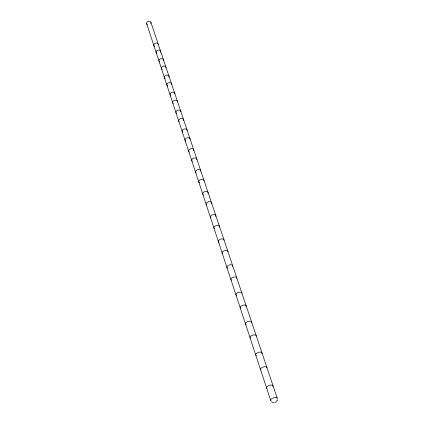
<?xml version="1.0" encoding="UTF-8"?>
<svg xmlns="http://www.w3.org/2000/svg" width="424" height="424" viewBox="0 0 424 424"><rect width="100%" height="100%" fill="white"/><g stroke="black" fill="none" stroke-linecap="round" stroke-linejoin="round"><path stroke-width="0.64" d="M277.142 400.611L277.365 399.678M275.595 402.397L277.111 400.696M256.356 355.492A3.297 1.542 -18.4 0 1 255.752 354.3L256.123 353.738A3.297 1.542 -18.4 0 1 259.552 352.127L260.474 352.079A3.297 1.542 -18.4 0 1 261.926 353.452L261.836 353.632M260.972 370.004A3.344 1.511 -18.4 0 1 260.569 368.917L260.946 368.361A3.344 1.511 -18.4 0 1 264.433 366.739L265.36 366.686A3.344 1.511 -18.4 0 1 266.876 367.841M275.139 402.286L274.794 402.408M273.984 402.8L272.685 402.524L271.519 401.719M150.896 22.371L277.201 398.141M146.688 23.723L270.639 400.256M154.548 46.46A2.284 1.807 -18.4 0 1 155.195 43.338A2.284 1.807 -18.4 0 1 158.311 44.706M146.9 24.147A2.21 1.797 -18.4 0 1 148.644 21.232A2.21 1.797 -18.4 0 1 150.812 23.511M147.324 24.55A2.21 1.797 -18.4 0 1 147.091 24.364M182.543 132.129A2.565 1.797 -18.4 0 1 183.899 129.124A2.565 1.797 -18.4 0 1 187.127 130.364M179.103 121.683A2.528 1.802 -18.4 0 1 180.873 118.545A2.528 1.802 -18.4 0 1 183.465 120.623M196.079 172.859A2.698 1.776 -18.4 0 1 197.399 169.722A2.698 1.776 -18.4 0 1 200.727 171.089M192.273 161.311A2.661 1.781 -18.4 0 1 193.625 158.147A2.661 1.781 -18.4 0 1 196.837 159.657M170.66 95.527A2.443 1.807 -18.4 0 1 171.678 92.358A2.443 1.807 -18.4 0 1 174.762 93.937M167.708 86.146A2.412 1.807 -18.4 0 1 167.257 83.804A2.412 1.807 -18.4 0 1 170.231 82.717A2.412 1.807 -18.4 0 1 171.503 84.758M176.575 113.484A2.502 1.802 -18.4 0 1 177.582 110.32A2.502 1.802 -18.4 0 1 180.799 111.756M173.209 103.467A2.47 1.807 -18.4 0 1 174.397 100.329A2.47 1.807 -18.4 0 1 177.444 101.924M189.311 152.105A2.629 1.786 -18.4 0 1 189.189 149.762A2.629 1.786 -18.4 0 1 192.406 148.718A2.629 1.786 -18.4 0 1 193.636 150.706M185.521 141.007A2.592 1.791 -18.4 0 1 186.83 137.933A2.592 1.791 -18.4 0 1 190.079 139.257M159.62 62.042A2.332 1.807 -18.4 0 1 159.424 59.699A2.332 1.807 -18.4 0 1 162.286 58.777A2.332 1.807 -18.4 0 1 163.463 60.807M156.684 53.313A2.305 1.807 -18.4 0 1 156.657 50.922A2.305 1.807 -18.4 0 1 159.557 50.186A2.305 1.807 -18.4 0 1 160.484 52.343M165.19 78.509A2.39 1.807 -18.4 0 1 164.713 76.203A2.39 1.807 -18.4 0 1 167.607 75.08A2.39 1.807 -18.4 0 1 168.975 77.035M161.73 69.07A2.359 1.807 -18.4 0 1 163.15 66.123A2.359 1.807 -18.4 0 1 165.996 67.697M162.201 69.446A2.359 1.807 -18.4 0 1 162.026 69.335M203.303 194.78A2.772 1.76 -18.4 0 1 204.956 191.553A2.772 1.76 -18.4 0 1 207.951 193.36M199.063 182.421A2.73 1.77 -18.4 0 1 200.844 179.405A2.73 1.77 -18.4 0 1 203.997 180.825M199.481 182.723A2.73 1.77 -18.4 0 1 199.211 182.553M210.924 217.899A2.846 1.738 -18.4 0 1 212.652 214.677A2.846 1.738 -18.4 0 1 215.699 216.436M206.695 205.062A2.804 1.749 -18.4 0 1 206.811 202.72A2.804 1.749 -18.4 0 1 210.272 201.718A2.804 1.749 -18.4 0 1 211.348 203.721M218.97 242.321A2.926 1.712 -18.4 0 1 220.353 239.263A2.926 1.712 -18.4 0 1 224.042 240.233M214.337 228.637A2.883 1.728 -18.4 0 1 216.267 225.536A2.883 1.728 -18.4 0 1 219.42 227.079M250.34 338.114A3.238 1.574 -18.4 0 1 252.508 335.241A3.238 1.574 -18.4 0 1 256.234 336.031M246.174 324.609A3.196 1.595 -18.4 0 1 247.711 321.604A3.196 1.595 -18.4 0 1 251.623 322.431M240.583 308.306A3.143 1.622 -18.4 0 1 242.798 305.264A3.143 1.622 -18.4 0 1 246.116 306.589M227.487 268.148A3.01 1.68 -18.4 0 1 229.31 264.979A3.01 1.68 -18.4 0 1 232.58 266.495M222.849 253.849A2.963 1.701 -18.4 0 1 224.031 250.812A2.963 1.701 -18.4 0 1 227.895 251.596M236.417 295.464A3.1 1.643 -18.4 0 1 238.118 292.486A3.1 1.643 -18.4 0 1 241.892 293.339M231.319 280.195A3.048 1.664 -18.4 0 1 233.285 277.174A3.048 1.664 -18.4 0 1 236.756 278.34M266.924 388.267A3.403 1.473 -18.4 0 1 269.547 385.305A3.403 1.473 -18.4 0 1 272.849 386.497M271.175 400.77A3.445 1.447 -18.4 0 1 273.454 397.823A3.445 1.447 -18.4 0 1 277.068 398.804"/></g></svg>
